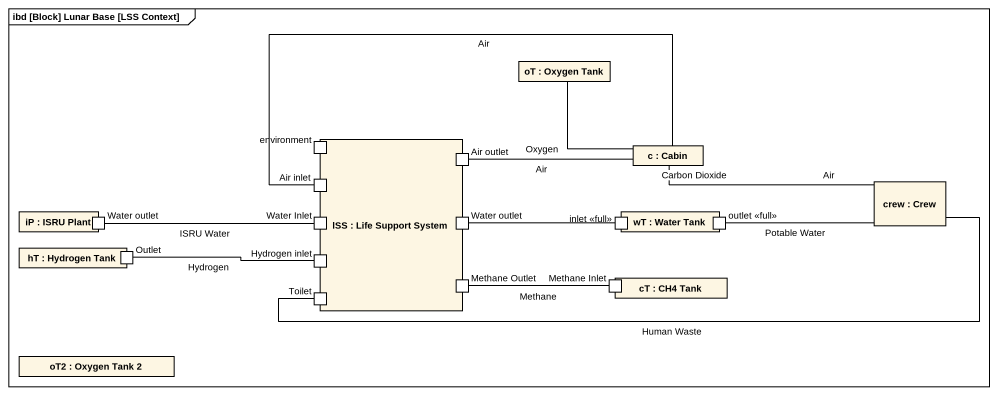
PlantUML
@startuml
mainframe ibd [Block] Lunar Base [LSS Context]
rectangle "oT : Oxygen Tank" as oT
rectangle "lSS : Life Support System" as lSS {
  port environment
  port "Air outlet" as Air_outlet
  port "Air inlet" as Air_inlet
  port "Water Inlet" as Water_Inlet
  port "Water outlet" as Water_outlet_2
  port "Hydrogen inlet" as Hydrogen_inlet
  port Toilet
  port "Methane Outlet" as Methane_Outlet
}
rectangle "c : Cabin" as c
rectangle "crew : Crew" as crew
rectangle "iP : ISRU Plant" as iP {
  port "Water outlet" as Water_outlet
}
rectangle "wT : Water Tank" as wT {
  port "inlet <<full>>" as inlet_full
  port "outlet <<full>>" as outlet_full
}
rectangle "hT : Hydrogen Tank" as hT {
  port Outlet
}
rectangle "cT : CH4 Tank" as cT {
  port "Methane Inlet" as Methane_Inlet
}
rectangle "oT2 : Oxygen Tank 2" as oT2
oT -- c : Oxygen
Air_outlet -right- c : Air
c -left- Air_inlet : Air
c -right- crew : Air\nCarbon Dioxide
crew -left- Toilet : Human Waste
Water_outlet -right- Water_Inlet : ISRU Water
Water_outlet_2 -right- inlet_full
outlet_full -right- crew : Potable Water
Outlet -right- Hydrogen_inlet : Hydrogen
Methane_Outlet -right- Methane_Inlet : Methane
@enduml
